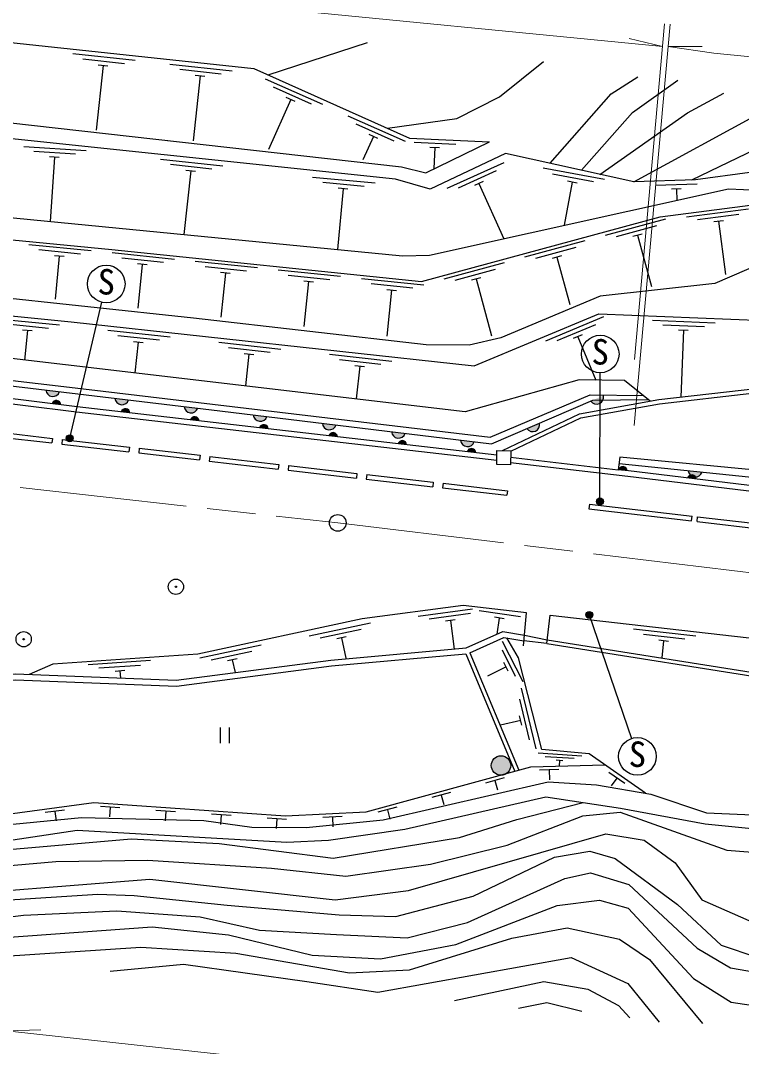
# Model space of a CAD drawing. Units: millimetres at full size, sheet at 1:1000; details may follow other scales. Extents: x 40000 to 680000, y 20000 to 380000.
# Drawn here: x 238294 to 290060, y 243597 to 317323 of the extents above; entities that cross this region are included whole.
import ezdxf
from ezdxf.enums import TextEntityAlignment as Align

# ---------------------------------------------------------------- set-up
doc = ezdxf.new("R2010")
doc.units = ezdxf.units.MM
doc.header["$LTSCALE"] = 1000
doc.linetypes.add('CHAIN', pattern=[18.5, 12, -1.5, 3.5, -1.5])
for name, color, linetype, lineweight in [('M-BGD', 7, 'Continuous', 25), ('M-BGD-EXST', 7, 'Continuous', 25), ('M-BMK', 2, 'CHAIN', 13), ('M-BMK-SRVR', 3, 'Continuous', 25), ('M-STR-HTXT', 7, 'Continuous', 13)]:
    doc.layers.add(name, color=color, linetype=linetype, lineweight=lineweight)
doc.styles.add('ＭＳ ゴシック', font='')
doc.styles.get('ＭＳ ゴシック').set_extended_font_data('MS Gothic')

msp = doc.modelspace()

# ---------------------------------------------------------------- hatches: boundary and pattern name
at = {"layer": 'M-BGD'}
for points in [[(241093, 290655), (240109, 290772, 0.82183)], [(240562, 289789), (241183, 289711, 0.84072)], [(246057, 290061), (245074, 290178, 0.82183)], [(279242, 289979), (280151, 290372, -0.82183)], [(246149, 289128), (245527, 289200, -0.84072)], [(251022, 289466), (250038, 289584, 0.82183)], [(251116, 288555), (250494, 288627, -0.84072)], [(255002, 288985), (255986, 288866, -0.82183)], [(256083, 287982), (255461, 288053, -0.84072)], [(259966, 288382), (260949, 288262, -0.82183)], [(274650, 288000), (275560, 288392, -0.82183)], [(261050, 287409), (260428, 287480, -0.84072)], [(265913, 287659), (264929, 287778, 0.82183)], [(265396, 286907), (266017, 286836, 0.84072)], [(269893, 287175), (270876, 287055, -0.82183)], [(270363, 286334), (270984, 286262, 0.84072)], [(281847, 284967), (281226, 285039, -0.84072)], [(286190, 284441), (286811, 284366, 0.84072)], [(287228, 284877), (286243, 284978, 0.82183)], [(273493, 263791, -0.41421), (272793, 263091, -0.41421), (272093, 263791, -1)]]:
    msp.add_hatch(color=256, dxfattribs=at).paths.add_polyline_path(points)
h = msp.add_hatch(color=256, dxfattribs=at)
edge = h.paths.add_edge_path()
edge.add_ellipse((249447, 276631), major_axis=(39.9, 30.1), ratio=1, start_angle=-37.08313, end_angle=142.91687, ccw=False)
h = msp.add_hatch(color=256, dxfattribs=at)
edge = h.paths.add_edge_path()
edge.add_ellipse((238518, 272864), major_axis=(39.9, 30.1), ratio=1, start_angle=-37.08313, end_angle=142.91687, ccw=False)
at = {"layer": 'M-BGD-EXST'}
for points in [[(242048, 287423, -1), (241609, 287184, -1)], [(280118, 282878, -1), (279679, 282638, -1)], [(279350, 274727, -1), (278911, 274488, -1)]]:
    msp.add_hatch(color=256, dxfattribs=at).paths.add_polyline_path(points)

# ---------------------------------------------------------------- linework, layer by layer
at = {"layer": 'M-BGD'}
for p, q in [((256077, 313418), (263198, 315753)), ((246527, 314440), (242052, 314920)), ((245749, 314222), (242766, 314542)), ((244225, 314083), (243729, 309453)), ((244573, 314046), (243877, 314121)), ((253487, 313693), (249012, 314173)), ((252709, 313475), (249726, 313795)), ((251186, 313337), (250685, 308671)), ((251534, 313299), (250838, 313374)), ((259996, 311280), (255889, 313119)), ((259189, 311313), (256451, 312539)), ((282336, 305728), (293913, 312059)), ((257698, 311652), (256091, 308064)), ((258017, 311509), (257378, 311795)), ((298437, 311643), (286471, 305856)), ((265937, 308619), (261830, 310458)), ((265130, 308652), (262392, 309878)), ((263638, 308991), (262881, 307301)), ((263958, 308848), (263319, 309134)), ((243015, 307958), (238525, 308254)), ((269547, 308418), (266551, 308557)), ((268385, 308171), (267685, 308204)), ((268035, 308188), (267965, 306689)), ((242247, 307708), (239253, 307906)), ((241079, 307484), (240381, 307530)), ((240730, 307507), (240425, 302888)), ((252817, 306868), (248342, 307345)), ((252039, 306649), (249056, 306967)), ((273005, 307095), (268905, 305241)), ((280235, 305888), (275811, 306708)), ((250516, 306510), (250029, 301949)), ((250864, 306473), (250168, 306547)), ((263750, 305623), (259269, 306040)), ((272445, 306513), (269712, 305277)), ((279443, 305730), (276494, 306277)), ((262976, 305394), (259988, 305672)), ((261454, 305234), (261049, 300872)), ((261803, 305202), (261106, 305267)), ((271521, 305766), (270884, 305477)), ((271202, 305621), (273002, 301643)), ((277914, 305708), (277339, 302605)), ((278258, 305645), (277570, 305772)), ((286873, 305552), (283875, 305457)), ((285733, 305216), (285034, 305194)), ((285383, 305205), (285409, 304396)), ((290572, 303777), (286109, 303200)), ((284612, 303054), (280268, 301878)), ((289866, 303383), (286891, 302999)), ((283966, 302568), (281071, 301785)), ((288764, 302938), (288070, 302849)), ((288417, 302894), (288911, 299069)), ((282935, 301978), (282259, 301796)), ((282597, 301887), (283590, 298215)), ((243369, 300770), (238889, 301203)), ((242593, 300544), (239607, 300833)), ((278820, 301487), (274477, 300311)), ((278175, 301001), (275279, 300217)), ((241420, 300356), (240723, 300423)), ((241071, 300390), (240772, 297294)), ((249338, 300161), (244862, 300626)), ((248561, 299940), (245577, 300250)), ((277143, 300411), (276467, 300228)), ((276805, 300320), (277726, 296917)), ((247386, 299760), (246689, 299833)), ((247038, 299797), (246712, 296660)), ((255305, 299541), (250829, 300006)), ((254528, 299320), (251544, 299630)), ((261273, 298921), (256797, 299386)), ((273029, 299919), (268685, 298744)), ((272383, 299434), (269487, 298650)), ((253354, 299140), (252657, 299213)), ((253005, 299177), (252676, 296007)), ((260496, 298700), (257512, 299010)), ((259321, 298520), (258625, 298593)), ((267241, 298301), (262765, 298766)), ((271351, 298844), (270676, 298661)), ((271014, 298752), (272118, 294669)), ((258973, 298557), (258637, 295323)), ((266464, 298080), (263480, 298390)), ((265289, 297900), (264593, 297973)), ((264941, 297936), (264599, 294639)), ((241089, 295419), (236612, 295869)), ((280147, 296018), (275992, 294291)), ((288162, 295578), (283666, 295758)), ((240313, 295196), (237328, 295496)), ((239139, 295012), (238442, 295082)), ((238790, 295047), (238577, 292926)), ((249043, 294560), (244569, 295047)), ((279569, 295453), (276799, 294302)), ((287401, 295308), (284403, 295428)), ((286240, 295054), (285540, 295082)), ((285890, 295068), (285698, 290260)), ((248265, 294343), (245282, 294668)), ((247089, 294169), (246393, 294245)), ((246741, 294207), (246500, 291996)), ((256996, 293694), (252522, 294181)), ((278623, 294735), (277976, 294466)), ((278299, 294600), (279597, 291480)), ((256218, 293477), (253235, 293801)), ((255042, 293303), (254346, 293379)), ((254694, 293341), (254446, 291063)), ((264949, 292827), (260475, 293315)), ((264171, 292610), (261188, 292935)), ((262995, 292437), (262299, 292512)), ((262647, 292474), (262391, 290130)), ((235688, 287862), (240585, 287298)), ((235650, 287529), (240546, 286965)), ((240585, 287298), (240546, 286965)), ((241289, 287217), (241251, 286884)), ((241251, 286884), (246076, 286328)), ((241289, 287217), (246114, 286661)), ((246114, 286661), (246076, 286328)), ((246818, 286580), (246780, 286247)), ((246780, 286247), (251142, 285745)), ((246818, 286580), (251180, 286077)), ((251180, 286077), (251142, 285745)), ((251884, 285996), (251846, 285664)), ((251846, 285664), (256797, 285094)), ((251884, 285996), (256836, 285426)), ((256836, 285426), (256797, 285094)), ((257540, 285345), (257501, 285012)), ((257540, 285345), (262450, 284780)), ((273486, 285939), (281217, 285040)), ((281321, 285935), (281217, 285040)), ((257501, 285012), (262411, 284447)), ((262450, 284780), (262411, 284447)), ((263154, 284698), (263115, 284366)), ((263154, 284698), (267932, 284148)), ((263115, 284366), (267894, 283816)), ((267932, 284148), (267894, 283816)), ((268636, 284067), (268598, 283734)), ((268636, 284067), (273248, 283536)), ((268598, 283734), (273210, 283203)), ((273248, 283536), (273210, 283203)), ((279137, 282575), (279097, 282233)), ((279137, 282575), (286515, 281712)), ((279097, 282233), (286475, 281369)), ((286475, 281369), (286515, 281712)), ((286873, 281323), (286913, 281665)), ((286913, 281665), (291879, 281084)), ((286873, 281323), (291839, 280742)), ((270758, 275024), (266855, 274497)), ((270612, 274702), (267639, 274300)), ((274191, 274471), (271221, 274895)), ((273010, 274337), (272317, 274436)), ((272664, 274386), (272499, 273231)), ((263418, 274021), (259018, 273078)), ((262747, 273571), (259814, 272942)), ((269512, 274250), (268818, 274156)), ((269165, 274203), (269442, 272156)), ((286776, 273085), (282305, 273594)), ((261686, 273036), (261001, 272890)), ((261344, 272963), (261658, 271496)), ((274480, 273160), (276108, 272818)), ((285997, 272872), (283016, 273211)), ((255575, 272441), (251175, 271498)), ((273846, 270186), (272897, 272072)), ((274374, 269806), (272911, 272710)), ((276076, 272556), (274442, 272739)), ((284820, 272704), (284125, 272783)), ((284473, 272744), (284333, 271516)), ((247634, 271334), (243145, 271022)), ((254905, 271990), (251971, 271362)), ((253843, 271456), (253158, 271309)), ((253501, 271383), (253697, 270465)), ((270268, 271808), (273796, 263369)), ((270545, 271886), (274074, 263445)), ((246907, 270983), (243914, 270775)), ((245780, 270604), (245082, 270555)), ((245431, 270580), (245466, 270075)), ((273157, 270889), (271817, 270214)), ((273314, 270576), (272999, 271201)), ((275312, 264978), (274268, 269355)), ((274846, 265638), (274150, 268556)), ((274206, 267027), (272747, 266679)), ((274288, 266687), (274125, 267368)), ((252617, 266522), (252617, 265404)), ((253283, 266522), (253283, 265404)), ((278595, 264461), (275451, 264665)), ((278057, 264285), (275962, 264422)), ((277240, 264128), (276751, 264160)), ((276996, 264144), (276970, 263743)), ((276957, 263490), (275558, 263449)), ((276258, 263470), (276279, 262770)), ((281680, 262485), (280536, 263293)), ((273030, 262899), (271679, 262530)), ((272354, 262715), (272539, 262039)), ((281108, 262889), (280704, 262317)), ((269171, 261846), (267820, 261477)), ((268496, 261661), (268680, 260986)), ((241449, 260586), (240061, 260402)), ((240755, 260494), (240847, 259800)), ((245426, 260741), (244029, 260837)), ((244727, 260789), (244679, 260090)), ((249416, 260466), (248020, 260562)), ((248718, 260514), (248670, 259816)), ((253407, 260192), (252010, 260288)), ((265312, 260793), (263961, 260424)), ((264637, 260608), (264821, 259933)), ((252709, 260240), (252661, 259542)), ((257397, 259918), (256001, 260014)), ((256699, 259966), (256651, 259268)), ((261393, 260118), (259995, 260052)), ((260694, 260085), (260727, 259386))]:
    msp.add_line(p, q, dxfattribs=at)
for points in [[(298889, 302395), (294551, 306929), (286761, 305865), (282336, 305728), (273119, 307771), (267701, 305200), (265208, 305926), (231975, 309429), (224230, 309628), (212003, 311414), (206690, 313758), (204676, 314959), (198336, 320659), (191089, 321577), (182320, 322682)], [(182320, 322682), (198664, 316741), (202550, 310195), (212283, 305637), (265709, 300417), (267661, 300459), (289136, 305223), (293444, 305041), (298889, 302395)], [(196181, 322173), (199254, 321568), (205482, 315678), (207603, 314445), (212643, 312736), (216313, 312669), (219801, 311325), (232046, 310582), (265640, 306807), (267407, 306377), (271974, 308605)], [(204678, 322017), (209813, 318078), (217278, 316616), (227597, 313747), (236679, 315848), (255053, 313877), (266227, 308872), (271974, 308605)], [(264634, 309586), (269621, 310290), (272684, 311837), (275845, 314371)], [(276321, 307061), (280710, 312059), (282630, 313275)], [(278577, 306561), (282224, 310721), (285483, 313032)], [(279896, 306269), (286188, 310681), (288798, 312100)], [(283512, 289970), (281665, 291450), (278402, 291497), (270210, 289212), (212794, 295954), (200143, 300325), (197849, 304377), (191790, 304593), (186626, 305991), (180583, 308635)], [(180583, 308635), (198395, 306004), (204473, 302147), (212943, 298572), (241941, 295660), (270863, 292509), (279825, 296236), (303508, 295290), (314566, 292548), (317471, 291409)], [(202625, 308329), (212995, 303958), (244861, 300878), (267081, 298569), (284233, 303211), (293459, 304402), (298451, 301841), (300460, 299700), (301693, 299024), (302523, 299194), (303884, 302590), (304075, 306257), (304541, 308884)], [(317471, 291409), (317075, 291965), (314485, 293156), (302129, 296269), (292835, 299805), (291649, 299942), (288150, 298419), (279917, 297521), (272776, 294519), (270499, 294001), (267424, 294021), (250719, 295938), (212747, 299994), (204624, 303374), (198499, 307254)], [(102420, 304659), (124493, 303681), (134813, 303086), (148290, 301821), (171609, 299614), (177711, 301988), (198048, 299341), (203346, 295480), (241816, 290967), (272011, 287375), (279187, 290422), (283012, 290371)], [(102420, 304255), (133953, 302793), (155383, 300778), (171660, 299209), (177734, 301575), (197832, 298957), (203176, 295114), (233987, 291505), (252598, 289278), (272111, 286905), (279382, 290040), (283351, 290099)], [(272498, 286088), (242363, 289565), (230761, 291007), (215851, 292742), (202814, 294323), (197894, 298099), (177617, 300739), (171522, 298223), (158268, 299540), (146551, 300575), (136386, 301480), (129928, 301939), (103610, 303223)], [(103610, 302862), (129907, 301580), (136357, 301121), (146519, 300216), (158234, 299182), (171644, 297737), (202673, 293977), (215809, 292384), (230718, 290649), (242320, 289207), (272489, 285726)], [(272909, 286420), (278434, 289068), (284138, 290081), (297426, 291610), (314348, 291145), (318643, 290738)], [(273495, 286370), (278527, 288780), (284181, 289785), (297439, 291311), (314330, 290846), (318615, 290440)], [(273477, 285556), (281909, 284577), (295128, 282974), (337762, 277965), (355746, 275527), (361164, 274764)], [(281269, 285488), (302415, 283319), (316034, 281675), (331708, 279898), (344646, 278241), (355043, 277002), (361397, 275937)], [(361468, 276297), (354890, 277337), (334414, 279930), (328302, 280696), (316614, 281997), (305179, 283353), (291825, 284944), (281321, 285935)], [(361238, 275138), (355798, 275904), (337810, 278343), (295173, 283352), (281954, 284955), (281217, 285040)], [(188480, 276111), (190487, 275375), (200360, 273963), (207717, 272885), (228474, 270083), (237938, 270369), (249480, 269917), (260577, 271358), (270289, 272232), (272932, 273426), (274480, 273160)], [(188406, 275692), (190355, 275067), (200242, 273634), (207595, 272611), (228451, 269660), (237936, 269948), (249499, 269495), (260623, 270939), (270268, 271808)], [(190117, 275143), (189580, 267925), (205995, 267334), (228670, 259942), (234673, 259942), (243565, 261121), (257309, 260177), (263108, 260452), (274945, 263683), (280248, 263840)], [(274411, 272391), (274622, 274755), (270083, 275297), (262835, 274318), (251015, 271785), (240623, 271063), (238903, 270331)], [(276076, 272556), (276326, 274582), (313094, 270395), (313442, 268354)], [(270545, 271886), (272987, 272989), (274442, 272739)], [(283171, 261792), (279121, 264630), (275722, 264933), (274054, 271519), (273206, 272952)], [(276108, 272818), (293328, 270091), (308896, 267656), (312779, 268461), (315829, 267968), (323515, 266325), (333680, 264799), (340722, 263770), (358346, 260533)], [(276076, 272556), (293287, 269830), (308902, 267388), (312785, 268193), (315780, 267709), (323468, 266066), (333641, 264538), (340679, 263510), (358295, 260274)], [(139811, 262000), (139903, 264790), (141139, 266973), (143439, 268644), (146716, 269520), (152379, 270008), (158362, 269348), (167592, 266618), (173648, 265569), (179832, 264735), (184793, 263283), (191021, 262577), (209928, 261726), (216650, 260499), (224561, 257983), (230358, 257520), (238009, 257801), (246237, 258525), (252560, 258183), (260747, 257118), (269825, 258625), (273936, 259915), (278692, 261125)], [(144076, 258303), (142820, 262313), (143914, 265350), (146954, 267213), (151493, 267659), (158058, 266687), (177037, 261304), (186399, 259846), (207768, 259157), (214667, 258141), (222044, 255306), (230688, 254290), (247589, 255626), (260893, 254126), (266161, 254815), (280315, 258868), (283071, 258423), (285300, 256803), (287205, 254130), (291184, 252386), (294953, 253074), (302491, 256598)], [(187000, 265078), (203156, 265171), (216414, 261631), (226666, 258526), (232633, 257917), (235018, 258031), (242368, 259153), (257410, 258276), (260414, 258430), (265898, 259212), (276006, 261533), (281379, 260717), (287462, 259591), (295816, 258763), (301469, 258958), (314198, 256533), (325354, 253196)], [(229647, 259351), (232548, 259060), (242678, 260052), (251444, 259842), (254906, 259365), (258794, 259324), (264332, 259883), (276188, 262603), (279642, 262396), (283544, 261728), (287559, 260391), (295819, 260016), (300997, 260169), (310961, 258226), (319342, 256191)], [(187157, 261131), (211966, 260061), (217339, 258773), (223335, 256605), (227247, 256006), (232651, 256176), (240822, 256889), (247423, 256975), (256305, 256403), (261644, 255832), (267731, 256689), (273246, 258060), (278671, 260171), (281344, 260440), (289012, 257714), (295441, 257199), (301570, 257784), (305760, 257089)], [(195769, 258214), (209505, 258050), (213451, 257598), (221185, 254884), (228337, 253775), (233772, 253896), (243842, 254553), (246445, 254448), (253135, 253763), (261176, 253051), (265232, 252945), (270795, 254395), (276642, 257211), (279170, 257633), (280993, 257107), (285471, 253791), (288608, 250866), (291163, 250024)], [(188217, 257192), (210538, 257201), (218052, 255212), (224929, 252837), (232056, 252227), (238499, 253043), (245209, 253352), (251184, 252918), (255452, 251960), (260987, 251651), (266064, 251402), (270393, 252514), (277387, 255669), (279212, 256070), (281964, 255236), (286886, 250660), (289267, 249239), (292730, 248652)], [(189523, 255806), (212797, 255754), (215552, 255076), (222127, 252077), (228223, 250779), (247740, 252203), (253230, 251619), (259243, 250151), (264149, 249889), (269539, 250934), (276834, 253726), (279873, 254111), (281922, 253528), (286627, 248486), (289321, 246776), (291873, 246394)], [(236760, 250060), (246923, 250729), (253763, 250303), (261922, 248883), (266226, 249107), (273569, 251377), (277550, 252111), (281303, 251300), (283456, 249858), (287270, 245257)], [(244721, 249004), (249997, 249513), (258856, 248277), (263953, 247494), (277824, 249986), (281899, 248132), (284155, 245350)], [(269456, 246896), (275877, 248259), (279025, 247714), (281226, 246550), (282044, 245659)], [(274058, 246350), (276096, 246768), (278588, 246132)]]:
    msp.add_lwpolyline(points, dxfattribs=at)
msp.add_lwpolyline([(272505, 286430), (273496, 286407), (273473, 285386), (272482, 285408)], close=True, dxfattribs=at)
for centre, radius in [((249447, 276631), 550), ((249447, 276631), 50), ((238518, 272864), 550), ((238518, 272864), 50), ((272793, 263791), 700)]:
    msp.add_circle(centre, radius, dxfattribs=at)
for centre, radius, start, end in [((240613, 290811), 505, 184.34666, 342.00485), ((240866, 289696), 318, 2.80678, 163.02452), ((245577, 290217), 505, 184.34666, 342.00485), ((279658, 290265), 505, 214.49472, 12.15291), ((245832, 289110), 318, 3.30962, 163.52736), ((250542, 289622), 505, 184.34666, 342.00485), ((250799, 288536), 318, 3.30962, 163.52736), ((255506, 289023), 505, 184.23796, 341.89615), ((255766, 287963), 318, 3.30962, 163.52736), ((260469, 288419), 505, 184.23796, 341.89615), ((275066, 288286), 505, 214.49472, 12.15291), ((260733, 287390), 318, 3.30962, 163.52736), ((265433, 287816), 505, 184.23796, 341.89615), ((265700, 286817), 318, 3.30962, 163.52736), ((270396, 287212), 505, 184.23796, 341.89615), ((270667, 286244), 318, 3.30962, 163.52736), ((281530, 284949), 318, 3.26361, 163.48134), ((286494, 284349), 318, 2.97825, 163.19598), ((286745, 285025), 505, 185.31606, 342.97426)]:
    msp.add_arc(centre, radius, start, end, dxfattribs=at)
at = {"layer": 'M-BGD-EXST'}
for p, q in [((241829, 287303), (244136, 297077)), ((279899, 282758), (279915, 292008)), ((279131, 274608), (282152, 265721))]:
    msp.add_line(p, q, dxfattribs=at)
for centre, radius in [((244447, 298391), 1350), ((279917, 293358), 1350), ((241829, 287303), 250), ((279899, 282758), 250), ((279131, 274608), 250), ((282587, 264443), 1350)]:
    msp.add_circle(centre, radius, dxfattribs=at)
at = {"layer": 'M-BMK'}
msp.add_lwpolyline([(62535, 295369), (81690, 296811), (101171, 296923), (122546, 295875), (146528, 293857), (161931, 292188), (201499, 287854), (261069, 281224), (318540, 274279), (352762, 270252), (360070, 269241)], dxfattribs=at)
at = {"layer": 'M-BMK-SRVR'}
msp.add_circle((261069, 281224), 600, dxfattribs=at)
at = {"layer": 'M-STR-HTXT'}
for p, q in [((284935, 317051), (282355, 288215)), ((284529, 317090), (282374, 292958)), ((284383, 315453), (281997, 316031)), ((284791, 315450), (287246, 315447)), ((237294, 244730), (239747, 244805))]:
    msp.add_line(p, q, dxfattribs=at)
for points in [[(284383, 315453), (224573, 321336), (158142, 327977), (120540, 331567), (104478, 331866)], [(367822, 307231), (321623, 311655), (288069, 314985), (284791, 315450)], [(352733, 232155), (348670, 232461), (336989, 233732), (309142, 236830), (293802, 238523), (263683, 241833), (237294, 244730)]]:
    msp.add_lwpolyline(points, dxfattribs=at)

# ---------------------------------------------------------------- texts
at = {"layer": 'M-BGD-EXST', "style": 'ＭＳ ゴシック'}
for p in [(243791, 297098), (279262, 292065), (281931, 263150)]:
    msp.add_text('S', height=1833, rotation=358.508, dxfattribs=at).set_placement(p, align=Align.BOTTOM_LEFT)

doc.saveas('drawing.dxf')
